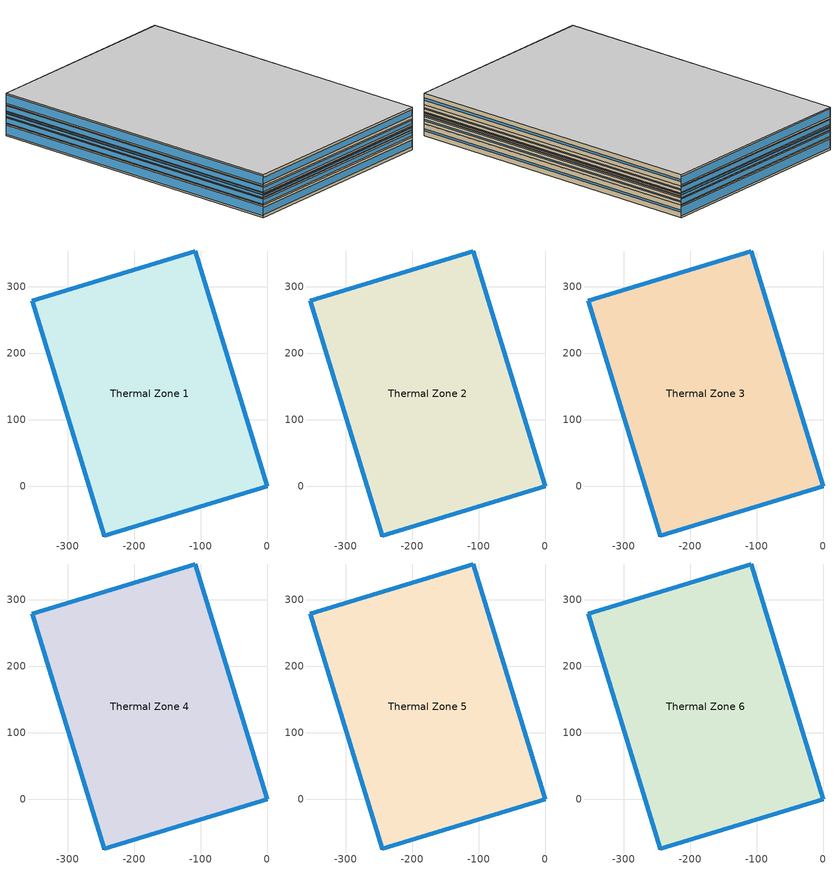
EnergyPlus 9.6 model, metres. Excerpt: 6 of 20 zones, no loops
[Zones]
Thermal Zone 1
 floor ground (ExtSlabCarpet): 0,0 -245.13,-74.94 -353.18,278.46 -108.05,353.4 z0
 wall outside (Ext Wall): -353.18,278.46 -245.13,-74.94 0,0 -108.05,353.4 -353.18,278.46 z0:14.79
 window (Ext Window): -353.17,278.45 -245.13,-74.93 z1.85:12.94; 0,0.01 -108.04,353.39 z5.99:8.8; -245.12,-74.94 -0.01,0 z3.4:11.39; -108.06,353.4 -353.17,278.46 z2.22:12.57
Thermal Zone 2
 floor to Thermal Zone 1 (Interior Floor): 0,0 -245.13,-74.94 -353.18,278.46 -108.05,353.4 z14.79
 wall outside (Ext Wall): -353.18,278.46 -245.13,-74.94 0,0 -108.05,353.4 -353.18,278.46 z14.79:22.99
 window (Ext Window): -353.17,278.45 -245.13,-74.93 z15.81:21.96; 0,0.01 -108.04,353.39 z18.11:19.67; -245.12,-74.94 -0.01,0 z16.68:21.1; -108.06,353.4 -353.17,278.46 z16.02:21.76
Thermal Zone 3
 floor to Thermal Zone 2 (Interior Floor): 0,0 -245.13,-74.94 -353.18,278.46 -108.05,353.4 z22.99
 wall outside (Ext Wall): -353.18,278.46 -245.13,-74.94 0,0 -108.05,353.4 -353.18,278.46 z22.99:27.12
 window (Ext Window): -353.17,278.45 -245.13,-74.93 z23.51:26.6; 0,0.01 -108.04,353.39 z24.66:25.45; -245.12,-74.94 -0.01,0 z23.94:26.17; -108.06,353.4 -353.17,278.46 z23.61:26.5
Thermal Zone 4
 floor to Thermal Zone 3 (Interior Floor): 0,0 -245.13,-74.94 -353.18,278.46 -108.05,353.4 z27.12
 wall outside (Ext Wall): -353.18,278.46 -245.13,-74.94 0,0 -108.05,353.4 -353.18,278.46 z27.12:28.9
 window (Ext Window): -353.17,278.45 -245.13,-74.93 z27.34:28.68; 0,0.01 -108.04,353.39 z27.84:28.18; -245.12,-74.94 -0.01,0 z27.53:28.49; -108.06,353.4 -353.17,278.46 z27.39:28.63
Thermal Zone 5
 floor to Thermal Zone 4 (Interior Floor): 0,0 -245.13,-74.94 -353.18,278.46 -108.05,353.4 z28.9
 wall outside (Ext Wall): -353.18,278.46 -245.13,-74.94 0,0 -108.05,353.4 -353.18,278.46 z28.9:37.1
 window (Ext Window): -353.17,278.45 -245.13,-74.93 z29.92:36.07; 0,0.01 -108.04,353.39 z32.22:33.78; -245.12,-74.94 -0.01,0 z30.79:35.21; -108.06,353.4 -353.17,278.46 z30.13:35.87
Thermal Zone 6
 floor to Thermal Zone 5 (Interior Floor): 0,0 -245.13,-74.94 -353.18,278.46 -108.05,353.4 z37.1
 wall outside (Ext Wall): -353.18,278.46 -245.13,-74.94 0,0 -108.05,353.4 -353.18,278.46 z37.1:50.88
 window (Ext Window): -353.17,278.45 -245.13,-74.93 z38.82:49.16; 0,0.01 -108.04,353.39 z42.68:45.3; -245.12,-74.94 -0.01,0 z40.27:47.71; -108.06,353.4 -353.17,278.46 z39.17:48.81
 ceiling to Thermal Zone 7 (Interior Ceiling): -108.05,353.4 -353.18,278.46 -245.13,-74.94 0,0 z50.88
[Building]
Building 1: North Axis {deg}=-0
[Site:Location]
Washington Dc Dulles IntL Ar: Latitude {deg}=38.98; Longitude {deg}=-77.47; Time Zone {hr}=-5; Elevation {m}=82
[SizingPeriod:DesignDay] Month=7; Day of Month=21; Day Type=SummerDesignDay; Daily Dry-Bulb Temperature Range {deltaC}=14.4; Dry-Bulb Temperature Range Modifier Type=DefaultMultipliers; Barometric Pressure {Pa}=86790; Wind Speed {m/s}=5; Wind Direction {deg}=340; Rain Indicator=No; Snow Indicator=No; Daylight Saving Time Indicator=No; Solar Model Indicator=ASHRAETau; ASHRAE Clear Sky Optical Depth for Beam Irradiance (taub)=0.339; ASHRAE Clear Sky Optical Depth for Diffuse Irradiance (taud)=2.366; Begin Environment Reset Mode=FullResetAtBeginEnvironment
Name | Maximum Dry-Bulb Temperature {C} | Humidity Condition Type | Wetbulb or DewPoint at Maximum Dry-Bulb {C} | Enthalpy at Maximum Dry-Bulb {J/kg}
SALT-LAKE-CITY-IAP Ann Clg .4% Condns DB=>MWB | 36.5 | Wetbulb | 17.1
SALT-LAKE-CITY-IAP Ann Clg .4% Condns DP=>MDB | 22.5 | Dewpoint | 15.6
SALT-LAKE-CITY-IAP Ann Clg .4% Condns Enth=>MDB | 30.8 | Enthalpy |  | 59300
SALT-LAKE-CITY-IAP Ann Clg .4% Condns WB=>MDB | 31.2 | Wetbulb | 19
[Material] Thermal Absorptance=0.9
Name | Roughness | Thickness m | Conductivity W/m-K | Density kg/m3 | Specific Heat J/kg-K | Solar Absorptance | Visible Absorptance
wall concrete | MediumRough | 0.398 | 0.5 | 2243 | 837 | 0.65 | 0.65
Wall Insulation [37] | MediumRough | 0.0681 | 0.0432 | 91 | 837 | 0.5 | 0.5
F16 Acoustic tile | MediumSmooth | 0.0191 | 0.06 | 368 | 590 | 0.3 | 0.3
M11 100mm lightweight concrete | MediumRough | 0.1016 | 0.53 | 1280 | 840 | 0.5 | 0.5
MAT-CC05 4 HW CONCRETE | Rough | 0.1016 | 1.311 | 2240 | 836.8 | 0.85 | 0.85
[Material:AirGap]
F05 Ceiling air space resistance: Thermal Resistance m2-K/W=0.18
[Material:NoMass]
CP02 CARPET PAD: Roughness=Smooth; Thermal Resistance m2-K/W=0.1; Thermal Absorptance=0.9; Solar Absorptance=0.8; Visible Absorptance=0.8
[WindowMaterial:SimpleGlazingSystem]
Window Material Simple Glazing System: U-Factor W/m2-K=1.51; Solar Heat Gain Coefficient=0.25
[Construction]
Ext Wall: wall concrete, Wall Insulation [37]
Ext Window: Window Material Simple Glazing System
ExtSlabCarpet: MAT-CC05 4 HW CONCRETE, CP02 CARPET PAD
Interior Ceiling: M11 100mm lightweight concrete, F05 Ceiling air space resistance, F16 Acoustic tile
Interior Floor: F16 Acoustic tile, F05 Ceiling air space resistance, M11 100mm lightweight concrete
[Zone]
Thermal Zone 1: 253, 0, 0, 0, , 1, , , , , , Yes
Thermal Zone 2: 253, 0, 0, 14.79, , 1, , , , , , Yes
Thermal Zone 3: 253, 0, 0, 22.99, , 1, , , , , , Yes
Thermal Zone 4: 253, 0, 0, 27.12, , 1, , , , , , Yes
Thermal Zone 5: 253, 0, 0, 28.9, , 1, , , , , , Yes
Thermal Zone 6: 253, 0, 0, 37.1, , 1, , , , , , Yes
[AvailabilityManager:Scheduled] Schedule=Always On Discrete
Packaged Rooftop Air Conditioner 1 Availability Manager; Air Loop HVAC Outdoor Air System 1 Availability Manager; Packaged Rooftop Air Conditioner 2 Availability Manager; Air Loop HVAC Outdoor Air System 2 Availability Manager; Packaged Rooftop Air Conditioner 3 Availability Manager; Air Loop HVAC Outdoor Air System 3 Availability Manager
[Schedule:Constant]
Always On Discrete: Hourly Value=1
